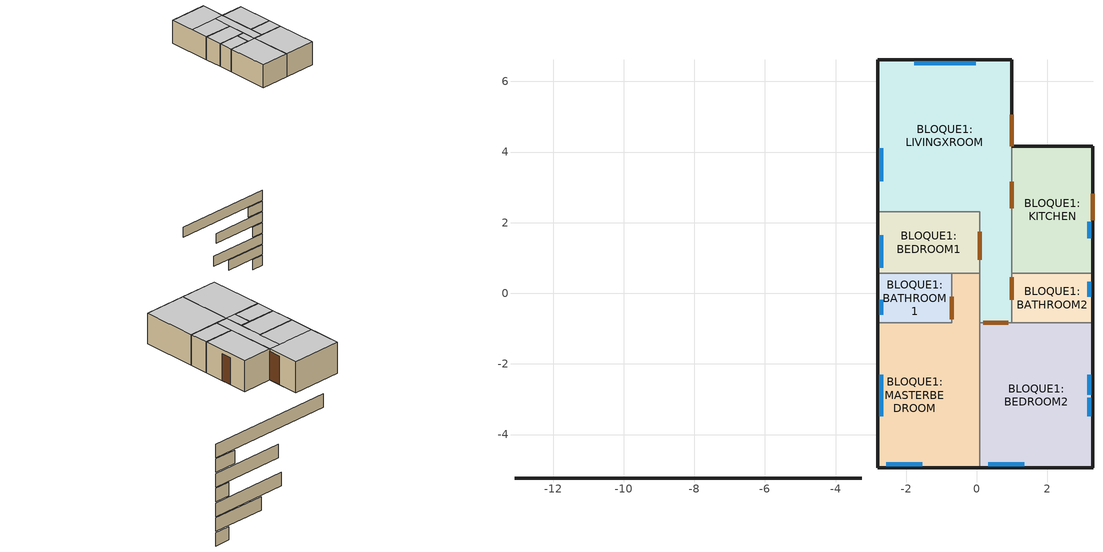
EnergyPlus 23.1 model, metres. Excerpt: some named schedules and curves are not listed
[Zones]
BLOQUE1:LIVINGXROOM
 floor othersideconditionsmodel (SUELO CASO BASE MULCHEN): 0.08,2.31 0.99,2.3 0.99,-0.84 0.08,-0.84 z0; -2.81,6.61 0.99,6.61 0.99,2.3 -2.81,2.31 z0
 wall outside (MURO CASO BASE MULCHEN 01): 0.99,4.16 0.99,6.61 -2.81,6.61 -2.81,2.31 z0:2.3
 wall outside (LinearBridgingConstruction): -3.26,-5.24 -13.09,-5.24 z-11.1:-10.1
 wall to BLOQUE1:BEDROOM1 (Lightweight 2 x 25mm gypsum plasterboard with 100mm cavity): -2.81,2.31 0.08,2.31 0.08,0.56 z0:2.3
 wall to BLOQUE1:MASTERBEDROOM (Lightweight 2 x 25mm gypsum plasterboard with 100mm cavity): 0.08,0.56 0.08,-0.84 z0:2.3
 wall to BLOQUE1:BEDROOM2 (Lightweight 2 x 25mm gypsum plasterboard with 100mm cavity): 0.08,-0.84 0.99,-0.84 z0:2.3
 wall to BLOQUE1:BATHROOM2 (Lightweight 2 x 25mm gypsum plasterboard with 100mm cavity): 0.99,-0.84 0.99,0.56 z0:2.3
 wall to BLOQUE1:KITCHEN (Lightweight 2 x 25mm gypsum plasterboard with 100mm cavity): 0.99,0.56 0.99,4.16 z0:2.3
 window (VENTANA CASO BASE MULCHEN - 1001): -0.03,6.51 -1.77,6.51 z0.74:1.96; -2.71,4.11 -2.71,3.18 z1.04:1.96
 door inside (Puerta interior del proyecto): 0.08,1.74 0.08,0.95 z0:2.1; 0.18,-0.84 0.89,-0.84 / 0.99,-0.18 0.99,0.46 / 0.99,2.42 0.99,3.16 z0:2.12
 door (Copia de Wooden door): 0.99,4.17 0.99,5.06 z0:2.12
 ceiling adiabatic (CIELO FALSO CASO BASE MULCHEN_Reversed): 0.08,4.16 -2.81,4.16 -2.81,2.31 0.08,2.31 z2.3; 0.99,4.16 0.08,4.16 0.08,-0.84 0.99,-0.84 z2.3; 0.99,6.61 -2.81,6.61 -2.81,4.16 0.99,4.16 z2.3
BLOQUE1:BEDROOM1
 floor othersideconditionsmodel (SUELO CASO BASE MULCHEN): -2.81,2.31 0.08,2.31 0.08,0.56 -2.81,0.56 z0
 wall outside (MURO CASO BASE MULCHEN 01): -2.81,2.31 -2.81,0.56 z0:2.3
 wall outside (LinearBridgingConstruction): -3.26,-5.24 -5,-5.24 z-12.2:-11.2
 wall to BLOQUE1:BATHROOM1 (Lightweight 2 x 25mm gypsum plasterboard with 100mm cavity): -2.81,0.56 -0.71,0.56 z0:2.3
 wall to BLOQUE1:MASTERBEDROOM (Lightweight 2 x 25mm gypsum plasterboard with 100mm cavity): -0.71,0.56 0.08,0.56 z0:2.3
 window (VENTANA CASO BASE MULCHEN - 1001): -2.71,1.64 -2.71,0.73 z1.07:1.99
 ceiling adiabatic (CIELO FALSO CASO BASE MULCHEN_Reversed): 0.08,2.31 -2.81,2.31 -2.81,0.56 0.08,0.56 z2.3
BLOQUE1:MASTERBEDROOM
 floor othersideconditionsmodel (SUELO CASO BASE MULCHEN): -2.81,-0.84 -0.71,-0.84 -0.71,-4.94 -2.81,-4.94 z0; -0.71,0.56 0.08,0.56 0.08,-4.94 -0.71,-4.94 z0
 wall outside (MURO CASO BASE MULCHEN 01): -2.81,-0.84 -2.81,-4.94 0.08,-4.94 z0:2.3
 wall outside (LinearBridgingConstruction): -3.26,-5.24 -8.99,-5.24 z-13.3:-12.3
 wall to BLOQUE1:BATHROOM1 (Lightweight 2 x 25mm gypsum plasterboard with 100mm cavity): -0.71,0.56 -0.71,-0.84 -2.81,-0.84 z0:2.3
 wall to BLOQUE1:BEDROOM2 (Lightweight 2 x 25mm gypsum plasterboard with 100mm cavity): 0.08,-4.94 0.08,-0.84 z0:2.3
 window (VENTANA CASO BASE MULCHEN - 1001): -2.71,-2.3 -2.71,-3.47 z1.07:1.99; -2.57,-4.84 -1.55,-4.84 z1.03:1.96
 door inside (Puerta interior del proyecto): -0.71,-0.09 -0.71,-0.74 z0:2.11
 ceiling adiabatic (CIELO FALSO CASO BASE MULCHEN_Reversed): 0.08,0.56 -0.71,0.56 -0.71,-0.84 0.08,-0.84 z2.3; 0.08,-0.84 -2.81,-0.84 -2.81,-4.94 0.08,-4.94 z2.3
BLOQUE1:BEDROOM2
 floor othersideconditionsmodel (SUELO CASO BASE MULCHEN): 0.08,-0.84 3.29,-0.84 3.29,-4.94 0.08,-4.94 z0
 wall outside (MURO CASO BASE MULCHEN 01): 0.08,-4.94 3.29,-4.94 3.29,-0.84 z0:2.3
 wall outside (LinearBridgingConstruction): -3.26,-5.24 -9.26,-5.24 z-15.5:-14.5
 wall to BLOQUE1:BATHROOM2 (Lightweight 2 x 25mm gypsum plasterboard with 100mm cavity): 3.29,-0.84 0.99,-0.84 z0:2.3
 window (VENTANA CASO BASE MULCHEN - 1001): 0.32,-4.84 1.34,-4.84 z1.04:1.96; 3.19,-2.88 3.19,-2.31 / 3.19,-3.47 3.19,-2.96 z1.04:1.95
 ceiling adiabatic (CIELO FALSO CASO BASE MULCHEN_Reversed): 3.29,-0.84 0.08,-0.84 0.08,-4.94 3.29,-4.94 z2.3
BLOQUE1:BATHROOM2
 floor othersideconditionsmodel (SUELO CASO BASE MULCHEN): 0.99,0.56 3.29,0.56 3.29,-0.84 0.99,-0.84 z0
 wall outside (MURO CASO BASE MULCHEN 01): 3.29,-0.84 3.29,0.56 z0:2.3
 wall outside (LinearBridgingConstruction): -3.26,-5.24 -4.45,-5.24 z-17.7:-16.7
 wall to BLOQUE1:KITCHEN (Lightweight 2 x 25mm gypsum plasterboard with 100mm cavity_Rev): 3.29,0.56 0.99,0.56 z0:2.3
 window (VENTANA CASO BASE MULCHEN - 1001): 3.19,-0.1 3.19,0.32 z1.51:1.98
 ceiling adiabatic (CIELO FALSO CASO BASE MULCHEN_Reversed): 3.29,0.56 0.99,0.56 0.99,-0.84 3.29,-0.84 z2.3
BLOQUE1:KITCHEN
 floor othersideconditionsmodel (SUELO CASO BASE MULCHEN): 0.99,4.16 3.29,4.16 3.29,0.56 0.99,0.56 z0
 wall outside (MURO CASO BASE MULCHEN 01): 3.29,0.56 3.29,4.16 0.99,4.16 z0:2.3
 wall outside (LinearBridgingConstruction): -3.26,-5.24 -7.4,-5.24 z-16.6:-15.6
 window (VENTANA CASO BASE MULCHEN - 1001): 3.19,1.56 3.19,2.03 z1.04:1.95
 door (Puerta exterior del proyecto): 3.29,2.07 3.29,2.82 z0:1.99
 ceiling adiabatic (CIELO FALSO CASO BASE MULCHEN_Reversed): 3.29,4.16 0.99,4.16 0.99,0.56 3.29,0.56 z2.3
BLOQUE1:BATHROOM1
 floor othersideconditionsmodel (SUELO CASO BASE MULCHEN): -2.81,0.56 -0.71,0.56 -0.71,-0.84 -2.81,-0.84 z0
 wall outside (MURO CASO BASE MULCHEN 01): -2.81,0.56 -2.81,-0.84 z0:2.3
 wall outside (LinearBridgingConstruction): -3.26,-5.24 -4.45,-5.24 z-14.4:-13.4
 window (VENTANA CASO BASE MULCHEN - 1001): -2.71,-0.18 -2.71,-0.6 z1.5:1.98
 ceiling adiabatic (CIELO FALSO CASO BASE MULCHEN_Reversed): -0.71,0.56 -2.81,0.56 -2.81,-0.84 -0.71,-0.84 z2.3
[Building]
Edificio Residencial: North Axis=0; Terrain=Suburbs; Loads Convergence Tolerance Value=0.04; Temperature Convergence Tolerance Value=0.4; Solar Distribution=FullExterior; Maximum Number of Warmup Days=25; Minimum Number of Warmup Days=6
[Site:Location]
Sitio (01-01:31-12)  (01-01:31-12): Latitude=-36.77; Longitude=-73.07; Time Zone=-4; Elevation=148
[SizingPeriod:DesignDay] Month=7; Day of Month=15; Humidity Condition Type=WetBulb; Barometric Pressure=99559.6; Wind Direction=0; Rain Indicator=No; Snow Indicator=No; Daylight Saving Time Indicator=No
Name | Day Type | Maximum DryBulb Temperature | Daily DryBulb Temperature Range | Wetbulb or DewPoint at Maximum DryBulb | Wind Speed | Solar Model Indicator | Sky Clearness
Summer Design Day in Sitio (01-01:31-12) Jul | SummerDesignDay | 24.4 | 11.1 | 17.2 | 0 | ASHRAEClearSky | 0.98
Winter Design Day in Sitio (01-01:31-12) | WinterDesignDay | 1.2 | 0 | 1.2 | 17.4 |  | 0
[Site:GroundTemperature:BuildingSurface]
18, 18, 18, 18, 18, 18, 18, 18, 18, 18, 18, 18
[Site:GroundTemperature:FCfactorMethod]
January Ground Temperature=18.74; February Ground Temperature=19.18; March Ground Temperature=18.19; April Ground Temperature=16.7; May Ground Temperature=12.9; June Ground Temperature=10.01; July Ground Temperature=8.1; August Ground Temperature=7.58; September Ground Temperature=8.67; October Ground Temperature=10.99; November Ground Temperature=14.03; December Ground Temperature=16.81
[Site:GroundTemperature:Shallow]
14, 14, 14, 14, 14, 14, 14, 14, 14, 14, 14, 14
[Site:GroundTemperature:Deep]
14, 14, 14, 14, 14, 14, 14, 14, 14, 14, 14, 14
[Site:GroundTemperature:Undisturbed:FiniteDifference]
Default Slab - Ground Temperature Object - Finite Difference: 0.52, 2050, 184, 30, 50, 0.4
[Site:GroundDomain:Slab]
Default Slab: 10, 1, 5, 0.52, 2050, 184, 30, 50, Site:GroundTemperature:Undisturbed:FiniteDifference, Default Slab - Ground Temperature Object - Finite Difference, 0.4, Default Slab - Slab Boundary Condition Model - 1, OnGrade, NO, EPS 10 mm_0.05, FULL, 5, NO, EPS 10 mm_0.05, 1, Hourly
[Site:GroundReflectance]
0.2, 0.2, 0.2, 0.2, 0.2, 0.2, 0.2, 0.2, 0.2, 0.2, 0.2, 0.2
[Site:GroundReflectance:SnowModifier]
2, 2
[Material] Roughness=Rough; Thermal Absorptance=0.9
Name | Thickness | Conductivity | Density | Specific Heat | Solar Absorptance | Visible Absorptance
Sand and gravel_.8049 | 0.8049 | 2 | 1950 | 1045 | 0.3 | 0.3
Concrete cast - compacted_.08 | 0.08 | 2.2 | 2400 | 840 | 0.6 | 0.6
Flooring Blocks_.0025 | 0.0025 | 0.14 | 650 | 1200 | 0.78 | 0.78
Plasterboard_.01 | 0.01 | 0.25 | 2800 | 896 | 0.5 | 0.5
Gypsum Plasterboard_.025 | 0.025 | 0.25 | 900 | 1000 | 0.5 | 0.5
Painted Oak_.035 | 0.035 | 0.19 | 700 | 2390 | 0.5 | 0.5
Woods - pine pitch pine Dry_.0025 | 0.0025 | 0.17 | 650 | 2120 | 0.6 | 0.6
Oriented strand board (OSB)_.0095 | 0.0095 | 0.13 | 650 | 1700 | 0.6 | 0.6
Gypsum Plasterboard_.01 | 0.01 | 0.25 | 900 | 1000 | 0.5 | 0.5
Painted Oak_.05 | 0.05 | 0.19 | 700 | 2390 | 0.5 | 0.5
Standard insulation_.016 | 0.016 | 0.04 | 12 | 840 | 0.7 | 0.7
Painted Oak_.045 | 0.045 | 0.19 | 700 | 2390 | 0.5 | 0.5
EPS 10 mm_0.05 | 0.05 | 0.04 | 15 | 1300 | 0.6 | 0.6
[Material:NoMass] Roughness=Rough
Name | Thermal Resistance | Thermal Absorptance | Solar Absorptance | Visible Absorptance
LinearBridgingLayer | 0.6267 | 1e-05 | 0 | 0
5_RVAL_2; 6_RVAL_2 | 0.15 | 0.9 | 0.7 | 0.7
[WindowMaterial:Glazing]
2: Optical Data Type=SpectralAverage; Thickness=0.003; Solar Transmittance at Normal Incidence=0.837; Front Side Solar Reflectance at Normal Incidence=0.075; Back Side Solar Reflectance at Normal Incidence=0.075; Visible Transmittance at Normal Incidence=0.898; Front Side Visible Reflectance at Normal Incidence=0.081; Back Side Visible Reflectance at Normal Incidence=0.081; Infrared Transmittance at Normal Incidence=0; Front Side Infrared Hemispherical Emissivity=0.84; Back Side Infrared Hemispherical Emissivity=0.84; Conductivity=0.9; Dirt Correction Factor for Solar and Visible Transmittance=1
[Construction]
LinearBridgingConstruction: LinearBridgingLayer
SUELO CASO BASE MULCHEN: Sand and gravel_.8049, Concrete cast - compacted_.08, Flooring Blocks_.0025
CIELO FALSO CASO BASE MULCHEN_Reversed: Plasterboard_.01
Lightweight 2 x 25mm gypsum plasterboard with 100mm cavity: Gypsum Plasterboard_.025, 5_RVAL_2, Gypsum Plasterboard_.025
Lightweight 2 x 25mm gypsum plasterboard with 100mm cavity_Rev: Gypsum Plasterboard_.025, 6_RVAL_2, Gypsum Plasterboard_.025
Puerta interior del proyecto: Painted Oak_.035
MURO CASO BASE MULCHEN 01: Woods - pine pitch pine Dry_.0025, Oriented strand board (OSB)_.0095, Gypsum Plasterboard_.01
Copia de Wooden door: Painted Oak_.05, Standard insulation_.016
Puerta exterior del proyecto: Painted Oak_.045
VENTANA CASO BASE MULCHEN - 1001: 2
[Zone] Type=1; Multiplier=1; Zone Inside Convection Algorithm=TARP; Part of Total Floor Area=Yes
Name | Volume | Floor Area
BLOQUE1:LIVINGXROOM | 41.645 | 18.1065
BLOQUE1:BEDROOM1 | 10.2528 | 4.4577
BLOQUE1:MASTERBEDROOM | 27.7292 | 12.0562
BLOQUE1:BATHROOM1 | 5.766 | 2.5069
BLOQUE1:BEDROOM2 | 28.671 | 12.4656
BLOQUE1:KITCHEN | 17.7573 | 7.7206
BLOQUE1:BATHROOM2 | 6.3371 | 2.7552
[SurfaceProperty:OtherSideConditionsModel]
Default Slab - Slab Boundary Condition Model - 1: Type of Modeling=GroundCoupledSurface
[PEOPLE] Number of People Schedule=HORARIO ACT CALF MULCHEN 2O22; Number of People Calculation Method=Area/Person; Floor Area per Person=20; Fraction Radiant=0.3; Sensible Heat Fraction=.61; Carbon Dioxide Generation Rate=3.82e-08; Enable ASHRAE 55 Comfort Warnings=No; Mean Radiant Temperature Calculation Type=ZoneAveraged; Work Efficiency Schedule=Work efficiency; Clothing Insulation Calculation Method=ClothingInsulationSchedule; Air Velocity Schedule=Default Air Velocity for Comfort Calculations; Thermal Comfort Model 1 Type=AdaptiveASH55; Thermal Comfort Model 2 Type=AdaptiveCEN15251; Cold Stress Temperature Threshold=15.56; Heat Stress Temperature Threshold=30
Name | Zone or ZoneList or Space or SpaceList | Activity Level Schedule | Clothing Insulation Schedule
People BLOQUE1:LIVINGXROOM | BLOQUE1:LIVINGXROOM | Activity Schedule 5288 | Clothing Schedule 5288
People BLOQUE1:BEDROOM1 | BLOQUE1:BEDROOM1 | Activity Schedule 5300 | Clothing Schedule 5300
People BLOQUE1:MASTERBEDROOM | BLOQUE1:MASTERBEDROOM | Activity Schedule 5308 | Clothing Schedule 5308
People BLOQUE1:BATHROOM1 | BLOQUE1:BATHROOM1 | Activity Schedule 5318 | Clothing Schedule 5318
People BLOQUE1:BEDROOM2 | BLOQUE1:BEDROOM2 | Activity Schedule 5325 | Clothing Schedule 5325
People BLOQUE1:KITCHEN | BLOQUE1:KITCHEN | Activity Schedule 5333 | Clothing Schedule 5333
People BLOQUE1:BATHROOM2 | BLOQUE1:BATHROOM2 | Activity Schedule 5340 | Clothing Schedule 5340
[Lights] Schedule=ILUMINACION MULCHEN 2O22; Design Level Calculation Method=Watts/Area; Watts per Zone Floor Area=1.5; Return Air Fraction=0; Fraction Radiant=0.3; Fraction Visible=0.2; Fraction Replaceable=1
Name | Zone or ZoneList or Space or SpaceList | EndUse Subcategory
BLOQUE1:LIVINGXROOM General lighting | BLOQUE1:LIVINGXROOM | ELECTRIC EQUIPMENT#BLOQUE1:LIVINGXROOM#GeneralLights
BLOQUE1:BEDROOM1 General lighting | BLOQUE1:BEDROOM1 | ELECTRIC EQUIPMENT#BLOQUE1:BEDROOM1#GeneralLights
BLOQUE1:MASTERBEDROOM General lighting | BLOQUE1:MASTERBEDROOM | ELECTRIC EQUIPMENT#BLOQUE1:MASTERBEDROOM#GeneralLights
BLOQUE1:BATHROOM1 General lighting | BLOQUE1:BATHROOM1 | ELECTRIC EQUIPMENT#BLOQUE1:BATHROOM1#GeneralLights
BLOQUE1:BEDROOM2 General lighting | BLOQUE1:BEDROOM2 | ELECTRIC EQUIPMENT#BLOQUE1:BEDROOM2#GeneralLights
BLOQUE1:KITCHEN General lighting | BLOQUE1:KITCHEN | ELECTRIC EQUIPMENT#BLOQUE1:KITCHEN#GeneralLights
BLOQUE1:BATHROOM2 General lighting | BLOQUE1:BATHROOM2 | ELECTRIC EQUIPMENT#BLOQUE1:BATHROOM2#GeneralLights
[DESIGNSPECIFICATION:OUTDOORAIR] Outdoor Air Method=Flow/Person; Outdoor Air Flow per Person=0.00944; Outdoor Air Flow per Zone Floor Area=0; Outdoor Air Flow per Zone=0; Outdoor Air Flow Air Changes per Hour=0; Outdoor Air Schedule=On 24/7
BLOQUE1:LIVINGXROOM Design Specification Outdoor Air Object; BLOQUE1:BEDROOM1 Design Specification Outdoor Air Object; BLOQUE1:MASTERBEDROOM Design Specification Outdoor Air Object; BLOQUE1:BATHROOM1 Design Specification Outdoor Air Object; BLOQUE1:BEDROOM2 Design Specification Outdoor Air Object; BLOQUE1:KITCHEN Design Specification Outdoor Air Object; BLOQUE1:BATHROOM2 Design Specification Outdoor Air Object
[DESIGNSPECIFICATION:ZONEAIRDISTRIBUTION] Zone Air Distribution Effectiveness in Cooling Mode=1; Zone Air Distribution Effectiveness in Heating Mode=1; Zone Secondary Recirculation Fraction=0; Minimum Zone Ventilation Efficiency=0
BLOQUE1:LIVINGXROOM Design Specification Zone Air Distribution Object; BLOQUE1:BEDROOM1 Design Specification Zone Air Distribution Object; BLOQUE1:MASTERBEDROOM Design Specification Zone Air Distribution Object; BLOQUE1:BATHROOM1 Design Specification Zone Air Distribution Object; BLOQUE1:BEDROOM2 Design Specification Zone Air Distribution Object; BLOQUE1:KITCHEN Design Specification Zone Air Distribution Object; BLOQUE1:BATHROOM2 Design Specification Zone Air Distribution Object
[SIZING:ZONE] Zone Cooling Design Supply Air Temperature Input Method=TemperatureDifference; Zone Cooling Design Supply Air Temperature=14; Zone Cooling Design Supply Air Temperature Difference=5; Zone Heating Design Supply Air Temperature Input Method=TemperatureDifference; Zone Heating Design Supply Air Temperature=50; Zone Heating Design Supply Air Temperature Difference=5; Zone Cooling Design Supply Air Humidity Ratio=0.009; Zone Heating Design Supply Air Humidity Ratio=0.004; Zone Heating Sizing Factor=1.25; Zone Cooling Sizing Factor=1.15; Cooling Design Air Flow Method=DesignDay; Cooling Design Air Flow Rate=0; Cooling Minimum Air Flow per Zone Floor Area=0.00076; Cooling Minimum Air Flow=0; Cooling Minimum Air Flow Fraction=0; Heating Design Air Flow Method=DesignDay; Heating Design Air Flow Rate=0; Heating Maximum Air Flow per Zone Floor Area=0.00203; Heating Maximum Air Flow=0.14158; Heating Maximum Air Flow Fraction=0.3; Account for Dedicated Outdoor Air System=Yes; Dedicated Outdoor Air System Control Strategy=NeutralSupplyAir; Dedicated Outdoor Air Low Setpoint Temperature for Design=autosize; Dedicated Outdoor Air High Setpoint Temperature for Design=autosize; Zone Load Sizing Method=Sensible Load Only No Latent Load; Zone Latent Cooling Design Supply Air Humidity Ratio Input Method=HumidityRatioDifference; Zone Cooling Design Supply Air Humidity Ratio Difference=0.005; Zone Latent Heating Design Supply Air Humidity Ratio Input Method=HumidityRatioDifference; Zone Humidification Design Supply Air Humidity Ratio Difference=0.005
Name | Design Specification Outdoor Air Object | Design Specification Zone Air Distribution Object
BLOQUE1:LIVINGXROOM | BLOQUE1:LIVINGXROOM Design Specification Outdoor Air Object | BLOQUE1:LIVINGXROOM Design Specification Zone Air Distribution Object
BLOQUE1:BEDROOM1 | BLOQUE1:BEDROOM1 Design Specification Outdoor Air Object | BLOQUE1:BEDROOM1 Design Specification Zone Air Distribution Object
BLOQUE1:MASTERBEDROOM | BLOQUE1:MASTERBEDROOM Design Specification Outdoor Air Object | BLOQUE1:MASTERBEDROOM Design Specification Zone Air Distribution Object
BLOQUE1:BATHROOM1 | BLOQUE1:BATHROOM1 Design Specification Outdoor Air Object | BLOQUE1:BATHROOM1 Design Specification Zone Air Distribution Object
BLOQUE1:BEDROOM2 | BLOQUE1:BEDROOM2 Design Specification Outdoor Air Object | BLOQUE1:BEDROOM2 Design Specification Zone Air Distribution Object
BLOQUE1:KITCHEN | BLOQUE1:KITCHEN Design Specification Outdoor Air Object | BLOQUE1:KITCHEN Design Specification Zone Air Distribution Object
BLOQUE1:BATHROOM2 | BLOQUE1:BATHROOM2 Design Specification Outdoor Air Object | BLOQUE1:BATHROOM2 Design Specification Zone Air Distribution Object
[ZONECONTROL:THERMOSTAT] Control Type Schedule=Control type schedule: Always 4; Temperature Difference Between Cutout And Setpoint=0
Name | Zone or ZoneList | Control 1
BLOQUE1:LIVINGXROOM Thermostat | BLOQUE1:LIVINGXROOM | BLOQUE1:LIVINGXROOM Dual SP
BLOQUE1:BEDROOM1 Thermostat | BLOQUE1:BEDROOM1 | BLOQUE1:BEDROOM1 Dual SP
BLOQUE1:MASTERBEDROOM Thermostat | BLOQUE1:MASTERBEDROOM | BLOQUE1:MASTERBEDROOM Dual SP
BLOQUE1:BATHROOM1 Thermostat | BLOQUE1:BATHROOM1 | BLOQUE1:BATHROOM1 Dual SP
BLOQUE1:BEDROOM2 Thermostat | BLOQUE1:BEDROOM2 | BLOQUE1:BEDROOM2 Dual SP
BLOQUE1:KITCHEN Thermostat | BLOQUE1:KITCHEN | BLOQUE1:KITCHEN Dual SP
BLOQUE1:BATHROOM2 Thermostat | BLOQUE1:BATHROOM2 | BLOQUE1:BATHROOM2 Dual SP
[ZoneControl:Thermostat:OperativeTemperature] Radiative Fraction Input Mode=Constant; Fixed Radiative Fraction=0.5
Name | Thermostat
 | BLOQUE1:LIVINGXROOM Thermostat
 | BLOQUE1:BEDROOM1 Thermostat
 | BLOQUE1:MASTERBEDROOM Thermostat
 | BLOQUE1:BATHROOM1 Thermostat
 | BLOQUE1:BEDROOM2 Thermostat
 | BLOQUE1:KITCHEN Thermostat
 | BLOQUE1:BATHROOM2 Thermostat
[THERMOSTATSETPOINT:DUALSETPOINT]
Name | Heating Setpoint Temperature Schedule | Cooling Setpoint Temperature Schedule
BLOQUE1:LIVINGXROOM Dual SP | AHST_Sch_BLOQUE1_LIVINGXROOM | ACST_Sch_BLOQUE1_LIVINGXROOM
BLOQUE1:BEDROOM1 Dual SP | AHST_Sch_BLOQUE1_BEDROOM1 | ACST_Sch_BLOQUE1_BEDROOM1
BLOQUE1:MASTERBEDROOM Dual SP | AHST_Sch_BLOQUE1_MASTERBEDROOM | ACST_Sch_BLOQUE1_MASTERBEDROOM
BLOQUE1:BATHROOM1 Dual SP | AHST_Sch_BLOQUE1_BATHROOM1 | ACST_Sch_BLOQUE1_BATHROOM1
BLOQUE1:BEDROOM2 Dual SP | AHST_Sch_BLOQUE1_BEDROOM2 | ACST_Sch_BLOQUE1_BEDROOM2
BLOQUE1:KITCHEN Dual SP | AHST_Sch_BLOQUE1_KITCHEN | ACST_Sch_BLOQUE1_KITCHEN
BLOQUE1:BATHROOM2 Dual SP | AHST_Sch_BLOQUE1_BATHROOM2 | ACST_Sch_BLOQUE1_BATHROOM2
[ZoneHVAC:IdealLoadsAirSystem] Maximum Heating Supply Air Temperature=99; Minimum Cooling Supply Air Temperature=-99; Maximum Heating Supply Air Humidity Ratio=0.001; Minimum Cooling Supply Air Humidity Ratio=0.01; Heating Limit=LimitCapacity; Maximum Heating Air Flow Rate=Autosize; Maximum Sensible Heating Capacity=Autosize; Cooling Limit=LimitFlowRateAndCapacity; Maximum Cooling Air Flow Rate=Autosize; Maximum Total Cooling Capacity=Autosize; Heating Availability Schedule=On; Cooling Availability Schedule=On; Dehumidification Control Type=None; Humidification Control Type=None; Outdoor Air Economizer Type=NoEconomizer
BLOQUE1:LIVINGXROOM Ideal Loads Air; BLOQUE1:BEDROOM1 Ideal Loads Air; BLOQUE1:MASTERBEDROOM Ideal Loads Air; BLOQUE1:BATHROOM1 Ideal Loads Air; BLOQUE1:BEDROOM2 Ideal Loads Air; BLOQUE1:KITCHEN Ideal Loads Air; BLOQUE1:BATHROOM2 Ideal Loads Air
[ZONEHVAC:TERMINALUNIT:VARIABLEREFRIGERANTFLOW] Terminal Unit Availability Schedule=HORARIO ACT CALF MULCHEN 2O22; Cooling Supply Air Flow Rate=autosize; No Cooling Supply Air Flow Rate=autosize; Heating Supply Air Flow Rate=autosize; No Heating Supply Air Flow Rate=autosize; Cooling Outdoor Air Flow Rate=0; Heating Outdoor Air Flow Rate=0; No Load Outdoor Air Flow Rate=0; Supply Air Fan Operating Mode Schedule=On 24/7; Supply Air Fan Placement=DrawThrough; Zone Terminal Unit On Parasitic Electric Energy Use=30; Zone Terminal Unit Off Parasitic Electric Energy Use=20; Maximum Supply Air Temperature from Supplemental Heater=autosize; Maximum Outdoor DryBulb Temperature for Supplemental Heater Operation=21
Name | Supply Air Fan Object | Cooling Coil Object | Heating Coil Object
BLOQUE1:LIVINGXROOM VRF Indoor Unit | BLOQUE1:LIVINGXROOM VRF Indoor Unit Supply Fan | BLOQUE1:LIVINGXROOM VRF Indoor Unit DX Cooling Coil | BLOQUE1:LIVINGXROOM VRF Indoor Unit DX Heating Coil
BLOQUE1:BEDROOM1 VRF Indoor Unit | BLOQUE1:BEDROOM1 VRF Indoor Unit Supply Fan | BLOQUE1:BEDROOM1 VRF Indoor Unit DX Cooling Coil | BLOQUE1:BEDROOM1 VRF Indoor Unit DX Heating Coil
BLOQUE1:MASTERBEDROOM VRF Indoor Unit | BLOQUE1:MASTERBEDROOM VRF Indoor Unit Supply Fan | BLOQUE1:MASTERBEDROOM VRF Indoor Unit DX Cooling Coil | BLOQUE1:MASTERBEDROOM VRF Indoor Unit DX Heating Coil
BLOQUE1:BATHROOM1 VRF Indoor Unit | BLOQUE1:BATHROOM1 VRF Indoor Unit Supply Fan | BLOQUE1:BATHROOM1 VRF Indoor Unit DX Cooling Coil | BLOQUE1:BATHROOM1 VRF Indoor Unit DX Heating Coil
BLOQUE1:BEDROOM2 VRF Indoor Unit | BLOQUE1:BEDROOM2 VRF Indoor Unit Supply Fan | BLOQUE1:BEDROOM2 VRF Indoor Unit DX Cooling Coil | BLOQUE1:BEDROOM2 VRF Indoor Unit DX Heating Coil
BLOQUE1:KITCHEN VRF Indoor Unit | BLOQUE1:KITCHEN VRF Indoor Unit Supply Fan | BLOQUE1:KITCHEN VRF Indoor Unit DX Cooling Coil | BLOQUE1:KITCHEN VRF Indoor Unit DX Heating Coil
BLOQUE1:BATHROOM2 VRF Indoor Unit | BLOQUE1:BATHROOM2 VRF Indoor Unit Supply Fan | BLOQUE1:BATHROOM2 VRF Indoor Unit DX Cooling Coil | BLOQUE1:BATHROOM2 VRF Indoor Unit DX Heating Coil
[Zone equipment]
BLOQUE1:LIVINGXROOM: BLOQUE1:LIVINGXROOM VRF Indoor Unit
BLOQUE1:BEDROOM1: BLOQUE1:BEDROOM1 VRF Indoor Unit
BLOQUE1:MASTERBEDROOM: BLOQUE1:MASTERBEDROOM VRF Indoor Unit
BLOQUE1:BATHROOM1: BLOQUE1:BATHROOM1 VRF Indoor Unit
BLOQUE1:BEDROOM2: BLOQUE1:BEDROOM2 VRF Indoor Unit
BLOQUE1:KITCHEN: BLOQUE1:KITCHEN VRF Indoor Unit
BLOQUE1:BATHROOM2: BLOQUE1:BATHROOM2 VRF Indoor Unit
[FAN:CONSTANTVOLUME] Availability Schedule=HORARIO ACT CALF MULCHEN 2O22; Fan Total Efficiency=0.7; Pressure Rise=100; Maximum Flow Rate=autosize; Motor Efficiency=0.9; Motor In Airstream Fraction=1; EndUse Subcategory=General
BLOQUE1:LIVINGXROOM VRF Indoor Unit Supply Fan; BLOQUE1:BEDROOM1 VRF Indoor Unit Supply Fan; BLOQUE1:MASTERBEDROOM VRF Indoor Unit Supply Fan; BLOQUE1:BATHROOM1 VRF Indoor Unit Supply Fan; BLOQUE1:BEDROOM2 VRF Indoor Unit Supply Fan; BLOQUE1:KITCHEN VRF Indoor Unit Supply Fan; BLOQUE1:BATHROOM2 VRF Indoor Unit Supply Fan
[COIL:COOLING:DX:VARIABLEREFRIGERANTFLOW] Availability Schedule=On 24/7; Gross Rated Total Cooling Capacity=autosize; Gross Rated Sensible Heat Ratio=autosize; Rated Air Flow Rate=autosize; Cooling Capacity Ratio Modifier Function of Temperature Curve=VRFTUCoolCapFT; Cooling Capacity Modifier Curve Function of Flow Fraction=VRFACCoolCapFFF
BLOQUE1:LIVINGXROOM VRF Indoor Unit DX Cooling Coil; BLOQUE1:BEDROOM1 VRF Indoor Unit DX Cooling Coil; BLOQUE1:MASTERBEDROOM VRF Indoor Unit DX Cooling Coil; BLOQUE1:BATHROOM1 VRF Indoor Unit DX Cooling Coil; BLOQUE1:BEDROOM2 VRF Indoor Unit DX Cooling Coil; BLOQUE1:KITCHEN VRF Indoor Unit DX Cooling Coil; BLOQUE1:BATHROOM2 VRF Indoor Unit DX Cooling Coil
[COIL:HEATING:DX:VARIABLEREFRIGERANTFLOW] Availability Schedule=On 24/7; Gross Rated Heating Capacity=autosize; Rated Air Flow Rate=autosize; Heating Capacity Ratio Modifier Function of Temperature Curve=VRFTUHeatCapFT; Heating Capacity Modifier Function of Flow Fraction Curve=VRFACCoolCapFFF
BLOQUE1:LIVINGXROOM VRF Indoor Unit DX Heating Coil; BLOQUE1:BEDROOM1 VRF Indoor Unit DX Heating Coil; BLOQUE1:MASTERBEDROOM VRF Indoor Unit DX Heating Coil; BLOQUE1:BATHROOM1 VRF Indoor Unit DX Heating Coil; BLOQUE1:BEDROOM2 VRF Indoor Unit DX Heating Coil; BLOQUE1:KITCHEN VRF Indoor Unit DX Heating Coil; BLOQUE1:BATHROOM2 VRF Indoor Unit DX Heating Coil
[AIRCONDITIONER:VARIABLEREFRIGERANTFLOW] Availability Schedule=HORARIO ACT CALF MULCHEN 2O22; Gross Rated Total Cooling Capacity=autosize; Gross Rated Cooling COP=2; Minimum Condenser Inlet Node Temperature in Cooling Mode=-20; Maximum Condenser Inlet Node Temperature in Cooling Mode=80; Cooling Capacity Ratio Modifier Function of Low Temperature Curve=VRFCoolCapFT; Cooling Capacity Ratio Boundary Curve=VRFCoolCapFTBoundary; Cooling Capacity Ratio Modifier Function of High Temperature Curve=VRFCoolCapFTHi; Cooling Energy Input Ratio Modifier Function of Low Temperature Curve=VRFCoolEIRFT; Cooling Energy Input Ratio Boundary Curve=VRFCoolEIRFTBoundary; Cooling Energy Input Ratio Modifier Function of High Temperature Curve=VRFCoolEIRFTHi; Cooling Energy Input Ratio Modifier Function of Low PartLoad Ratio Curve=CoolingEIRLowPLR; Cooling Energy Input Ratio Modifier Function of High PartLoad Ratio Curve=CoolingEIRHiPLR; Cooling Combination Ratio Correction Factor Curve=CoolingCombRatio; Cooling PartLoad Fraction Correlation Curve=VRFCPLFFPLR; Gross Rated Heating Capacity=autosize; Rated Heating Capacity Sizing Ratio=1; Gross Rated Heating COP=2.1; Minimum Condenser Inlet Node Temperature in Heating Mode=-20; Maximum Condenser Inlet Node Temperature in Heating Mode=80; Heating Capacity Ratio Modifier Function of Low Temperature Curve=VRFHeatCapFT; Heating Capacity Ratio Boundary Curve=VRFHeatCapFTBoundary; Heating Capacity Ratio Modifier Function of High Temperature Curve=VRFHeatCapFTHi; Heating Energy Input Ratio Modifier Function of Low Temperature Curve=VRFHeatEIRFT; Heating Energy Input Ratio Boundary Curve=VRFHeatEIRFTBoundary; Heating Energy Input Ratio Modifier Function of High Temperature Curve=VRFHeatEIRFTHi; Heating Performance Curve Outdoor Temperature Type=WetBulbTemperature; Heating Energy Input Ratio Modifier Function of Low PartLoad Ratio Curve=HeatingEIRLowPLR; Heating Energy Input Ratio Modifier Function of High PartLoad Ratio Curve=HeatingEIRHiPLR; Heating Combination Ratio Correction Factor Curve=HeatingCombRatio; Heating PartLoad Fraction Correlation Curve=VRFCPLFFPLR; Minimum Heat Pump PartLoad Ratio=0.2; Master Thermostat Priority Control Type=LoadPriority; Heat Pump Waste Heat Recovery=Yes; Equivalent Piping Length used for Piping Correction Factor in Cooling Mode=50; Vertical Height used for Piping Correction Factor=15; Piping Correction Factor for Length in Cooling Mode Curve=CoolingLengthCorrectionFactor; Piping Correction Factor for Height in Cooling Mode Coefficient=0; Equivalent Piping Length used for Piping Correction Factor in Heating Mode=50; Piping Correction Factor for Length in Heating Mode Curve=VRF Piping Correction Factor for Length in Heating Mode; Piping Correction Factor for Height in Heating Mode Coefficient=0; Crankcase Heater Power per Compressor=15; Number of Compressors=2; Ratio of Compressor Size to Total Compressor Capacity=0.5; Maximum Outdoor DryBulb Temperature for Crankcase Heater=5; Defrost Strategy=Resistive; Defrost Control=Timed; Defrost Time Period Fraction=0; Resistive Defrost Heater Capacity=autosize; Maximum Outdoor Drybulb Temperature for Defrost Operation=5; Condenser Type=AirCooled; Water Condenser Volume Flow Rate=autosize; Evaporative Condenser Effectiveness=0.9; Evaporative Condenser Air Flow Rate=autosize; Evaporative Condenser Pump Rated Power Consumption=autosize; Basin Heater Capacity=0; Basin Heater Setpoint Temperature=2; Basin Heater Operating Schedule=On 24/7; Fuel Type=Electricity; Minimum Condenser Inlet Node Temperature in Heat Recovery Mode=-5.99; Maximum Condenser Inlet Node Temperature in Heat Recovery Mode=80; Heat Recovery Cooling Capacity Modifier Curve=VRF Heat Recovery Cooling Capacity Modifier; Initial Heat Recovery Cooling Capacity Fraction=0.5; Heat Recovery Cooling Capacity Time Constant=0.15; Heat Recovery Cooling Energy Modifier Curve=VRF Heat Recovery Cooling Energy Modifier; Initial Heat Recovery Cooling Energy Fraction=1; Heat Recovery Cooling Energy Time Constant=0; Heat Recovery Heating Capacity Modifier Curve=VRF Heat Recovery Heating Capacity Modifier; Initial Heat Recovery Heating Capacity Fraction=1; Heat Recovery Heating Capacity Time Constant=0.15; Heat Recovery Heating Energy Modifier Curve=VRF Heat Recovery Heating Energy Modifier; Initial Heat Recovery Heating Energy Fraction=1; Heat Recovery Heating Energy Time Constant=0
Name | Heat Pump | Zone Terminal Unit List
 | VRF Outdoor Unit_BLOQUE1:LIVINGXROOM | VRF Outdoor Unit_BLOQUE1:LIVINGXROOM Zone List
 | VRF Outdoor Unit_BLOQUE1:BEDROOM1 | VRF Outdoor Unit_BLOQUE1:BEDROOM1 Zone List
 | VRF Outdoor Unit_BLOQUE1:MASTERBEDROOM | VRF Outdoor Unit_BLOQUE1:MASTERBEDROOM Zone List
 | VRF Outdoor Unit_BLOQUE1:BATHROOM1 | VRF Outdoor Unit_BLOQUE1:BATHROOM1 Zone List
 | VRF Outdoor Unit_BLOQUE1:BEDROOM2 | VRF Outdoor Unit_BLOQUE1:BEDROOM2 Zone List
 | VRF Outdoor Unit_BLOQUE1:KITCHEN | VRF Outdoor Unit_BLOQUE1:KITCHEN Zone List
 | VRF Outdoor Unit_BLOQUE1:BATHROOM2 | VRF Outdoor Unit_BLOQUE1:BATHROOM2 Zone List
[ZONETERMINALUNITLIST]
Name | Zone Terminal Unit Name 1
VRF Outdoor Unit_BLOQUE1:LIVINGXROOM Zone List | BLOQUE1:LIVINGXROOM VRF Indoor Unit
VRF Outdoor Unit_BLOQUE1:BEDROOM1 Zone List | BLOQUE1:BEDROOM1 VRF Indoor Unit
VRF Outdoor Unit_BLOQUE1:MASTERBEDROOM Zone List | BLOQUE1:MASTERBEDROOM VRF Indoor Unit
VRF Outdoor Unit_BLOQUE1:BATHROOM1 Zone List | BLOQUE1:BATHROOM1 VRF Indoor Unit
[ENERGYMANAGEMENTSYSTEM:SENSOR]
Name | OutputVariable or OutputMeter Index Key | OutputVariable or OutputMeter
BLOQUE1_LIVINGXROOM_OpT; BLOQUE1_LIVINGXROOM_Partition_3_0_0_0_0_0_Door_OpT; BLOQUE1_LIVINGXROOM_Partition_5_0_0_0_0_0_Door_OpT; BLOQUE1_LIVINGXROOM_Partition_6_0_0_0_0_0_Door_OpT; BLOQUE1_LIVINGXROOM_Partition_7_0_0_0_0_0_Door_OpT; BLOQUE1_LIVINGXROOM_Wall_8_0_0_0_0_0_Door_OpT; BLOQUE1_LIVINGXROOM_Wall_9_0_0_0_0_0_Win_OpT; BLOQUE1_LIVINGXROOM_Wall_10_0_0_0_0_0_Win_OpT | BLOQUE1:LIVINGXROOM | Zone Operative Temperature
BLOQUE1_LIVINGXROOM_WindSpeed; BLOQUE1_LIVINGXROOM_Partition_3_0_0_0_0_0_Door_WindSpeed; BLOQUE1_LIVINGXROOM_Partition_5_0_0_0_0_0_Door_WindSpeed; BLOQUE1_LIVINGXROOM_Partition_6_0_0_0_0_0_Door_WindSpeed; BLOQUE1_LIVINGXROOM_Partition_7_0_0_0_0_0_Door_WindSpeed; BLOQUE1_LIVINGXROOM_Wall_8_0_0_0_0_0_Door_WindSpeed; BLOQUE1_LIVINGXROOM_Wall_9_0_0_0_0_0_Win_WindSpeed; BLOQUE1_LIVINGXROOM_Wall_10_0_0_0_0_0_Win_WindSpeed | BLOQUE1:LIVINGXROOM | Zone Outdoor Air Wind Speed
BLOQUE1_LIVINGXROOM_OutT; BLOQUE1_LIVINGXROOM_Partition_3_0_0_0_0_0_Door_OutT; BLOQUE1_LIVINGXROOM_Partition_5_0_0_0_0_0_Door_OutT; BLOQUE1_LIVINGXROOM_Partition_6_0_0_0_0_0_Door_OutT; BLOQUE1_LIVINGXROOM_Partition_7_0_0_0_0_0_Door_OutT; BLOQUE1_LIVINGXROOM_Wall_8_0_0_0_0_0_Door_OutT; BLOQUE1_LIVINGXROOM_Wall_9_0_0_0_0_0_Win_OutT; BLOQUE1_LIVINGXROOM_Wall_10_0_0_0_0_0_Win_OutT | BLOQUE1:LIVINGXROOM | Zone Outdoor Air Drybulb Temperature
BLOQUE1_BEDROOM1_OpT; BLOQUE1_BEDROOM1_Wall_2_0_0_0_0_0_Win_OpT | BLOQUE1:BEDROOM1 | Zone Operative Temperature
BLOQUE1_BEDROOM1_WindSpeed; BLOQUE1_BEDROOM1_Wall_2_0_0_0_0_0_Win_WindSpeed | BLOQUE1:BEDROOM1 | Zone Outdoor Air Wind Speed
BLOQUE1_BEDROOM1_OutT; BLOQUE1_BEDROOM1_Wall_2_0_0_0_0_0_Win_OutT | BLOQUE1:BEDROOM1 | Zone Outdoor Air Drybulb Temperature
BLOQUE1_MASTERBEDROOM_OpT; BLOQUE1_MASTERBEDROOM_Partition_2_0_0_0_0_0_Door_OpT; BLOQUE1_MASTERBEDROOM_Wall_4_0_0_0_0_0_Win_OpT; BLOQUE1_MASTERBEDROOM_Wall_5_0_0_0_0_0_Win_OpT | BLOQUE1:MASTERBEDROOM | Zone Operative Temperature
BLOQUE1_MASTERBEDROOM_WindSpeed; BLOQUE1_MASTERBEDROOM_Partition_2_0_0_0_0_0_Door_WindSpeed; BLOQUE1_MASTERBEDROOM_Wall_4_0_0_0_0_0_Win_WindSpeed; BLOQUE1_MASTERBEDROOM_Wall_5_0_0_0_0_0_Win_WindSpeed | BLOQUE1:MASTERBEDROOM | Zone Outdoor Air Wind Speed
BLOQUE1_MASTERBEDROOM_OutT; BLOQUE1_MASTERBEDROOM_Partition_2_0_0_0_0_0_Door_OutT; BLOQUE1_MASTERBEDROOM_Wall_4_0_0_0_0_0_Win_OutT; BLOQUE1_MASTERBEDROOM_Wall_5_0_0_0_0_0_Win_OutT | BLOQUE1:MASTERBEDROOM | Zone Outdoor Air Drybulb Temperature
BLOQUE1_BATHROOM1_OpT; BLOQUE1_BATHROOM1_Wall_2_0_0_0_0_0_Win_OpT | BLOQUE1:BATHROOM1 | Zone Operative Temperature
BLOQUE1_BATHROOM1_WindSpeed; BLOQUE1_BATHROOM1_Wall_2_0_0_0_0_0_Win_WindSpeed | BLOQUE1:BATHROOM1 | Zone Outdoor Air Wind Speed
BLOQUE1_BATHROOM1_OutT; BLOQUE1_BATHROOM1_Wall_2_0_0_0_0_0_Win_OutT | BLOQUE1:BATHROOM1 | Zone Outdoor Air Drybulb Temperature
BLOQUE1_BEDROOM2_OpT; BLOQUE1_BEDROOM2_Wall_3_0_0_0_0_0_Win_OpT; BLOQUE1_BEDROOM2_Wall_4_0_0_0_0_1_Win_OpT; BLOQUE1_BEDROOM2_Wall_4_0_0_1_0_0_Win_OpT | BLOQUE1:BEDROOM2 | Zone Operative Temperature
BLOQUE1_BEDROOM2_WindSpeed; BLOQUE1_BEDROOM2_Wall_3_0_0_0_0_0_Win_WindSpeed; BLOQUE1_BEDROOM2_Wall_4_0_0_0_0_1_Win_WindSpeed; BLOQUE1_BEDROOM2_Wall_4_0_0_1_0_0_Win_WindSpeed | BLOQUE1:BEDROOM2 | Zone Outdoor Air Wind Speed
BLOQUE1_BEDROOM2_OutT; BLOQUE1_BEDROOM2_Wall_3_0_0_0_0_0_Win_OutT; BLOQUE1_BEDROOM2_Wall_4_0_0_0_0_1_Win_OutT; BLOQUE1_BEDROOM2_Wall_4_0_0_1_0_0_Win_OutT | BLOQUE1:BEDROOM2 | Zone Outdoor Air Drybulb Temperature
BLOQUE1_KITCHEN_OpT; BLOQUE1_KITCHEN_Wall_4_0_0_0_0_1_Door_OpT; BLOQUE1_KITCHEN_Wall_4_0_0_1_0_0_Win_OpT | BLOQUE1:KITCHEN | Zone Operative Temperature
BLOQUE1_KITCHEN_WindSpeed; BLOQUE1_KITCHEN_Wall_4_0_0_0_0_1_Door_WindSpeed; BLOQUE1_KITCHEN_Wall_4_0_0_1_0_0_Win_WindSpeed | BLOQUE1:KITCHEN | Zone Outdoor Air Wind Speed
BLOQUE1_KITCHEN_OutT; BLOQUE1_KITCHEN_Wall_4_0_0_0_0_1_Door_OutT; BLOQUE1_KITCHEN_Wall_4_0_0_1_0_0_Win_OutT | BLOQUE1:KITCHEN | Zone Outdoor Air Drybulb Temperature
BLOQUE1_BATHROOM2_OpT; BLOQUE1_BATHROOM2_Wall_4_0_0_0_0_0_Win_OpT | BLOQUE1:BATHROOM2 | Zone Operative Temperature
BLOQUE1_BATHROOM2_WindSpeed; BLOQUE1_BATHROOM2_Wall_4_0_0_0_0_0_Win_WindSpeed | BLOQUE1:BATHROOM2 | Zone Outdoor Air Wind Speed
BLOQUE1_BATHROOM2_OutT; BLOQUE1_BATHROOM2_Wall_4_0_0_0_0_0_Win_OutT | BLOQUE1:BATHROOM2 | Zone Outdoor Air Drybulb Temperature
[ENERGYMANAGEMENTSYSTEM:INTERNALVARIABLE]
Name | Internal Data Index Key | Internal Data Type
ZFA_BLOQUE1_LIVINGXROOM | BLOQUE1:LIVINGXROOM | Zone Floor Area
ZAV_BLOQUE1_LIVINGXROOM | BLOQUE1:LIVINGXROOM | Zone Air Volume
ZFA_BLOQUE1_BEDROOM1 | BLOQUE1:BEDROOM1 | Zone Floor Area
ZAV_BLOQUE1_BEDROOM1 | BLOQUE1:BEDROOM1 | Zone Air Volume
ZFA_BLOQUE1_MASTERBEDROOM | BLOQUE1:MASTERBEDROOM | Zone Floor Area
ZAV_BLOQUE1_MASTERBEDROOM | BLOQUE1:MASTERBEDROOM | Zone Air Volume
ZFA_BLOQUE1_BATHROOM1 | BLOQUE1:BATHROOM1 | Zone Floor Area
ZAV_BLOQUE1_BATHROOM1 | BLOQUE1:BATHROOM1 | Zone Air Volume
ZFA_BLOQUE1_BEDROOM2 | BLOQUE1:BEDROOM2 | Zone Floor Area
ZAV_BLOQUE1_BEDROOM2 | BLOQUE1:BEDROOM2 | Zone Air Volume
ZFA_BLOQUE1_KITCHEN | BLOQUE1:KITCHEN | Zone Floor Area
ZAV_BLOQUE1_KITCHEN | BLOQUE1:KITCHEN | Zone Air Volume
ZFA_BLOQUE1_BATHROOM2 | BLOQUE1:BATHROOM2 | Zone Floor Area
ZAV_BLOQUE1_BATHROOM2 | BLOQUE1:BATHROOM2 | Zone Air Volume
[AvailabilityManager:HybridVentilation] Use Weather File Rain Indicators=YES; Maximum Wind Speed=40; Minimum Outdoor Temperature=15; Maximum Outdoor Temperature=100; Minimum Outdoor Enthalpy=20000; Maximum Outdoor Enthalpy=30000; Minimum Outdoor Dewpoint=15; Maximum Outdoor Dewpoint=30; Minimum Outdoor Ventilation Air Schedule=Minimum outdoor ventilation air schedule: Always 1 ac/h; Opening Factor Function of Wind Speed Curve=Opening Factor Function of Wind Speed Curve; AirflowNetwork Control Type Schedule=AirflowNetwork Control Type Schedule: Always 1
Name | Control Zone | Ventilation Control Mode Schedule
BLOQUE1:LIVINGXROOM Ideal Loads Air | BLOQUE1:LIVINGXROOM | Ventilation control mode schedule BLOQUE1:LIVINGXROOM Ideal Loads Air
BLOQUE1:BEDROOM1 Ideal Loads Air | BLOQUE1:BEDROOM1 | Ventilation control mode schedule BLOQUE1:BEDROOM1 Ideal Loads Air
BLOQUE1:MASTERBEDROOM Ideal Loads Air | BLOQUE1:MASTERBEDROOM | Ventilation control mode schedule BLOQUE1:MASTERBEDROOM Ideal Loads Air
BLOQUE1:BATHROOM1 Ideal Loads Air | BLOQUE1:BATHROOM1 | Ventilation control mode schedule BLOQUE1:BATHROOM1 Ideal Loads Air
BLOQUE1:BEDROOM2 Ideal Loads Air | BLOQUE1:BEDROOM2 | Ventilation control mode schedule BLOQUE1:BEDROOM2 Ideal Loads Air
BLOQUE1:KITCHEN Ideal Loads Air | BLOQUE1:KITCHEN | Ventilation control mode schedule BLOQUE1:KITCHEN Ideal Loads Air
BLOQUE1:BATHROOM2 Ideal Loads Air | BLOQUE1:BATHROOM2 | Ventilation control mode schedule BLOQUE1:BATHROOM2 Ideal Loads Air
[WaterUse:Equipment] Flow Rate Fraction Schedule=Residencial CTE ACS
Name | EndUse Subcategory | Peak Flow Rate | Target Temperature Schedule | Hot Water Supply Temperature Schedule | Cold Water Supply Temperature Schedule | Zone
DHW BLOQUE1:LIVINGXROOM | DHW BLOQUE1:LIVINGXROOM | 2.82914e-06 | DHW Supply Temperature BLOQUE1:LIVINGXROOM | DHW Supply Temperature BLOQUE1:LIVINGXROOM | DHW Mains Temperature BLOQUE1:LIVINGXROOM | BLOQUE1:LIVINGXROOM
DHW BLOQUE1:BEDROOM1 | DHW BLOQUE1:BEDROOM1 | 6.96516e-07 | DHW Supply Temperature BLOQUE1:BEDROOM1 | DHW Supply Temperature BLOQUE1:BEDROOM1 | DHW Mains Temperature BLOQUE1:BEDROOM1 | BLOQUE1:BEDROOM1
DHW BLOQUE1:MASTERBEDROOM | DHW BLOQUE1:MASTERBEDROOM | 1.88378e-06 | DHW Supply Temperature BLOQUE1:MASTERBEDROOM | DHW Supply Temperature BLOQUE1:MASTERBEDROOM | DHW Mains Temperature BLOQUE1:MASTERBEDROOM | BLOQUE1:MASTERBEDROOM
DHW BLOQUE1:BATHROOM1 | DHW BLOQUE1:BATHROOM1 | 3.91703e-07 | DHW Supply Temperature BLOQUE1:BATHROOM1 | DHW Supply Temperature BLOQUE1:BATHROOM1 | DHW Mains Temperature BLOQUE1:BATHROOM1 | BLOQUE1:BATHROOM1
DHW BLOQUE1:BEDROOM2 | DHW BLOQUE1:BEDROOM2 | 1.94775e-06 | DHW Supply Temperature BLOQUE1:BEDROOM2 | DHW Supply Temperature BLOQUE1:BEDROOM2 | DHW Mains Temperature BLOQUE1:BEDROOM2 | BLOQUE1:BEDROOM2
DHW BLOQUE1:KITCHEN | DHW BLOQUE1:KITCHEN | 1.20634e-06 | DHW Supply Temperature BLOQUE1:KITCHEN | DHW Supply Temperature BLOQUE1:KITCHEN | DHW Mains Temperature BLOQUE1:KITCHEN | BLOQUE1:KITCHEN
DHW BLOQUE1:BATHROOM2 | DHW BLOQUE1:BATHROOM2 | 4.305e-07 | DHW Supply Temperature BLOQUE1:BATHROOM2 | DHW Supply Temperature BLOQUE1:BATHROOM2 | DHW Mains Temperature BLOQUE1:BATHROOM2 | BLOQUE1:BATHROOM2
[Schedule:Day:Interval]
11: No, 24:00, 0
[Schedule:Day:List]
10019: No, 60, 0, 0, 0, 0, 0, 0, 1, 1, 1, 0, 0, 0, 0, 0, 0, 0, 0, 1, 1, 1, 1, 1, 1, 0
10020: No, 60, 0, 0, 0, 0, 0, 0, 1, 1, 1, 0, 0, 0, 0, 0, 0, 0, 0, 1, 1, 1, 1, 1, 1, 1
10023: No, 60, 0, 0, 0, 0, 0, 0, 0, 0, 0, 0, 0, 0, 0, 0, 0, 0, 0, 0, 0, 1, 1, .55, 0, 0
[Schedule:Week:Daily]
HORARIO ACT CALF MULCHEN 2O22_Jan; HORARIO ACT CALF MULCHEN 2O22_Feb; HORARIO ACT CALF MULCHEN 2O22_Nov; HORARIO ACT CALF MULCHEN 2O22_Dec: 11, 11, 11, 11, 11, 11, 11, 11, 11, 11, 11, 11
HORARIO ACT CALF MULCHEN 2O22_Mar; HORARIO ACT CALF MULCHEN 2O22_Apr; HORARIO ACT CALF MULCHEN 2O22_Sep: 10019, 10019, 10019, 10019, 10019, 10019, 10019, 10019, 10019, 11, 10019, 10019
HORARIO ACT CALF MULCHEN 2O22_May; HORARIO ACT CALF MULCHEN 2O22_Jun; HORARIO ACT CALF MULCHEN 2O22_Jul; HORARIO ACT CALF MULCHEN 2O22_Aug; HORARIO ACT CALF MULCHEN 2O22_Oct: 10020, 10020, 10020, 10020, 10020, 10020, 10020, 10020, 10020, 11, 10020, 10020
ILUMINACION MULCHEN 2O22_Jan; ILUMINACION MULCHEN 2O22_Feb; ILUMINACION MULCHEN 2O22_Mar; ILUMINACION MULCHEN 2O22_Apr; ILUMINACION MULCHEN 2O22_May; ILUMINACION MULCHEN 2O22_Jun; ILUMINACION MULCHEN 2O22_Jul; ILUMINACION MULCHEN 2O22_Aug; ILUMINACION MULCHEN 2O22_Sep; ILUMINACION MULCHEN 2O22_Oct; ILUMINACION MULCHEN 2O22_Nov; ILUMINACION MULCHEN 2O22_Dec: 10023, 10023, 10023, 10023, 10023, 10023, 10023, 10023, 10023, 11, 10023, 10023
[Schedule:Year]
HORARIO ACT CALF MULCHEN 2O22: HORARIO ACT CALF MULCHEN 2O22_Jan, 1, 1, 1, 31, HORARIO ACT CALF MULCHEN 2O22_Feb, 2, 1, 2, 28, HORARIO ACT CALF MULCHEN 2O22_Mar, 3, 1, 3, 31, HORARIO ACT CALF MULCHEN 2O22_Apr, 4, 1, 4, 30, HORARIO ACT CALF MULCHEN 2O22_May, 5, 1, 5, 31, HORARIO ACT CALF MULCHEN 2O22_Jun, 6, 1, 6, 30, HORARIO ACT CALF MULCHEN 2O22_Jul, 7, 1, 7, 31, HORARIO ACT CALF MULCHEN 2O22_Aug, 8, 1, 8, 31, HORARIO ACT CALF MULCHEN 2O22_Sep, 9, 1, 9, 30, HORARIO ACT CALF MULCHEN 2O22_Oct, 10, 1, 10, 31, HORARIO ACT CALF MULCHEN 2O22_Nov, 11, 1, 11, 30, HORARIO ACT CALF MULCHEN 2O22_Dec, 12, 1, 12, 31
ILUMINACION MULCHEN 2O22: ILUMINACION MULCHEN 2O22_Jan, 1, 1, 1, 31, ILUMINACION MULCHEN 2O22_Feb, 2, 1, 2, 28, ILUMINACION MULCHEN 2O22_Mar, 3, 1, 3, 31, ILUMINACION MULCHEN 2O22_Apr, 4, 1, 4, 30, ILUMINACION MULCHEN 2O22_May, 5, 1, 5, 31, ILUMINACION MULCHEN 2O22_Jun, 6, 1, 6, 30, ILUMINACION MULCHEN 2O22_Jul, 7, 1, 7, 31, ILUMINACION MULCHEN 2O22_Aug, 8, 1, 8, 31, ILUMINACION MULCHEN 2O22_Sep, 9, 1, 9, 30, ILUMINACION MULCHEN 2O22_Oct, 10, 1, 10, 31, ILUMINACION MULCHEN 2O22_Nov, 11, 1, 11, 30, ILUMINACION MULCHEN 2O22_Dec, 12, 1, 12, 31
[Schedule:Compact]
Work efficiency: Through: 12/31, For: AllDays, Until: 24:00, 0
On 24/7; Minimum outdoor ventilation air schedule: Always 1 ac/h; AirflowNetwork Control Type Schedule: Always 1; Ventilation control mode schedule BLOQUE1:LIVINGXROOM Ideal Loads Air; Ventilation control mode schedule BLOQUE1:BEDROOM1 Ideal Loads Air; Ventilation control mode schedule BLOQUE1:MASTERBEDROOM Ideal Loads Air; Ventilation control mode schedule BLOQUE1:BATHROOM1 Ideal Loads Air; Ventilation control mode schedule BLOQUE1:BEDROOM2 Ideal Loads Air; Ventilation control mode schedule BLOQUE1:KITCHEN Ideal Loads Air; Ventilation control mode schedule BLOQUE1:BATHROOM2 Ideal Loads Air: Through: 12/31, For: AllDays, Until: 24:00, 1
Default Air Velocity for Comfort Calculations: Through: 12/31, For: AllDays, Until: 24:00, 0.137
Residencial CTE ACS: Through: 31 Dec, For: AllDays, Until: 01:00, 0.0952, Until: 02:00, 0.04, Until: 03:00, 0.032, Until: 04:00, 0.016, Until: 05:00, 0.016, Until: 06:00, 0.0472, Until: 07:00, 0.2136, Until: 08:00, 0.792, Until: 09:00, 0.5544, Until: 10:00, 0.5944, Until: 11:00, 0.4912, Until: 12:00, 0.4432, Until: 13:00, 0.38, Until: 14:00, 0.38, Until: 15:00, 0.3248, Until: 16:00, 0.2616, Until: 17:00, 0.3088, Until: 18:00, 0.3008, Until: 19:00, 0.412, Until: 20:00, 0.5544, Until: 21:00, 0.4512, Until: 22:00, 0.4992, Until: 23:00, 0.38, Until: 24:00, 0.412
Activity Schedule 5288; Activity Schedule 5300; Activity Schedule 5308; Activity Schedule 5318; Activity Schedule 5325; Activity Schedule 5333; Activity Schedule 5340: Through: 12/31, For: AllDays, Until: 24:00, 98.4
Clothing Schedule 5288; Clothing Schedule 5300; Clothing Schedule 5308; Clothing Schedule 5318; Clothing Schedule 5325; Clothing Schedule 5333; Clothing Schedule 5340: Through: 4/1, For: AllDays, Until: 24:00, .5, Through: 9/30, For: AllDays, Until: 24:00, 1, Through: 12/31, For: AllDays, Until: 24:00, .5
DHW Supply Temperature BLOQUE1:LIVINGXROOM; DHW Supply Temperature BLOQUE1:BEDROOM1; DHW Supply Temperature BLOQUE1:MASTERBEDROOM; DHW Supply Temperature BLOQUE1:BATHROOM1; DHW Supply Temperature BLOQUE1:BEDROOM2; DHW Supply Temperature BLOQUE1:KITCHEN; DHW Supply Temperature BLOQUE1:BATHROOM2: Through: 12/31, For: AllDays, Until: 24:00, 60
DHW Mains Temperature BLOQUE1:LIVINGXROOM; DHW Mains Temperature BLOQUE1:BEDROOM1; DHW Mains Temperature BLOQUE1:MASTERBEDROOM; DHW Mains Temperature BLOQUE1:BATHROOM1; DHW Mains Temperature BLOQUE1:BEDROOM2; DHW Mains Temperature BLOQUE1:KITCHEN; DHW Mains Temperature BLOQUE1:BATHROOM2: Through: 12/31, For: AllDays, Until: 24:00, 12
[SCHEDULE:COMPACT]
Control type schedule: Always 4: Through: 12/31, For: AllDays, Until: 24:00, 4
AHST_Sch_BLOQUE1_LIVINGXROOM; AHST_Sch_BLOQUE1_BEDROOM1; AHST_Sch_BLOQUE1_MASTERBEDROOM; AHST_Sch_BLOQUE1_BATHROOM1; AHST_Sch_BLOQUE1_BEDROOM2; AHST_Sch_BLOQUE1_KITCHEN; AHST_Sch_BLOQUE1_BATHROOM2: Through: 12/31, For: AllDays, Until: 24:00, 20
ACST_Sch_BLOQUE1_LIVINGXROOM; ACST_Sch_BLOQUE1_BEDROOM1; ACST_Sch_BLOQUE1_MASTERBEDROOM; ACST_Sch_BLOQUE1_BATHROOM1; ACST_Sch_BLOQUE1_BEDROOM2; ACST_Sch_BLOQUE1_KITCHEN; ACST_Sch_BLOQUE1_BATHROOM2: Through: 12/31, For: AllDays, Until: 24:00, 24
[Curve:Linear]
Opening Factor Function of Wind Speed Curve: Coefficient1 Constant=1; Coefficient2 x=0; Minimum Value of x=0; Maximum Value of x=1
